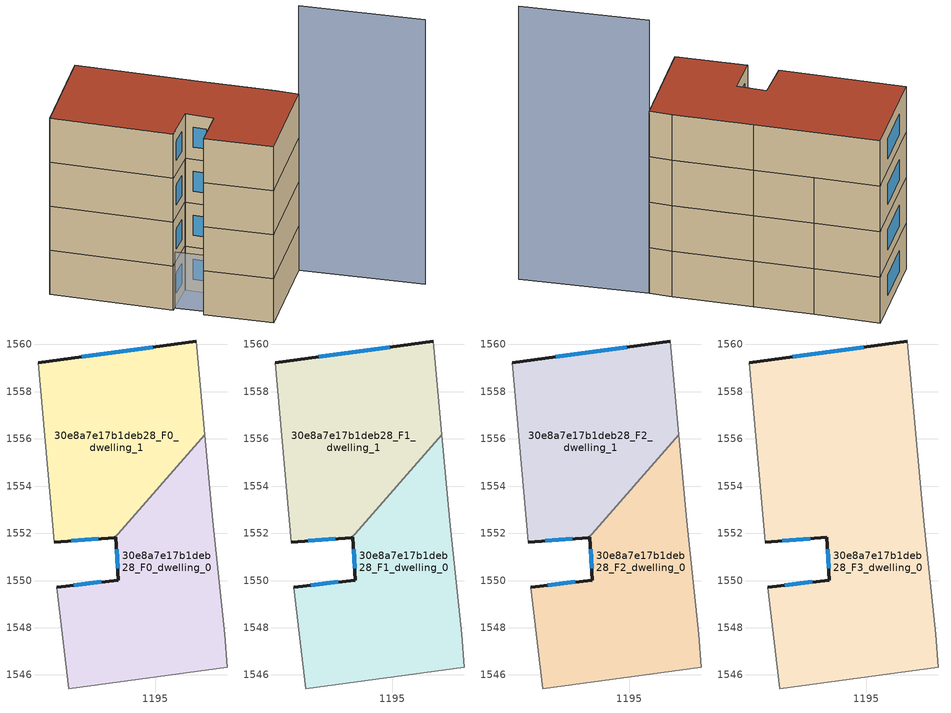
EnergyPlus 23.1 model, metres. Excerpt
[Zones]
30e8a7e17b1deb28_F0_dwelling_0
 floor ground (EU_floor_Construction): 1197.11,1556.17 1197.45,1552.52 1197.95,1547.72 1198.05,1546.32 1191.34,1545.42 1190.84,1549.72 1193.44,1550.02 1193.34,1551.82 1193.3,1551.82 z0
 wall outside (EU_wall_Construction): 1193.3,1551.82 1193.34,1551.82 1193.44,1550.02 1190.84,1549.72 z0:3
 wall adiabatic (EU_wall_Construction): 1190.84,1549.72 1191.34,1545.42 1198.05,1546.32 1197.95,1547.72 1197.45,1552.52 1197.11,1556.17 z0:3
 wall to 30e8a7e17b1deb28_F0_dwelling_1 (EU_wall_Construction): 1197.11,1556.17 1193.3,1551.82 z0:3
 window (EU_Window_Construction): 1192.73,1549.94 1191.56,1549.8 / 1193.37,1551.33 1193.42,1550.52 z0.83:2.17
30e8a7e17b1deb28_F0_dwelling_1
 floor ground (EU_floor_Construction): 1196.75,1560.13 1197.11,1556.17 1193.3,1551.82 1190.74,1551.62 1190.04,1559.23 z0
 wall outside (EU_wall_Construction): 1196.75,1560.13 1190.04,1559.23 / 1190.74,1551.62 1193.3,1551.82 z0:3
 wall adiabatic (EU_wall_Construction): 1190.04,1559.23 1190.74,1551.62 / 1197.11,1556.17 1196.75,1560.13 z0:3
 window (EU_Window_Construction): 1194.9,1559.88 1191.89,1559.48 / 1191.45,1551.68 1192.6,1551.77 z0.83:2.17
30e8a7e17b1deb28_F1_dwelling_0
 floor to 30e8a7e17b1deb28_F0_dwelling_0 (EU_floor_Construction): 1197.11,1556.17 1197.45,1552.52 1197.95,1547.72 1198.04,1546.32 1191.34,1545.42 1190.84,1549.72 1193.44,1550.02 1193.34,1551.82 1193.3,1551.82 z3
 wall outside (EU_wall_Construction): 1193.3,1551.82 1193.34,1551.82 1193.44,1550.02 1190.84,1549.72 z3:6
 wall adiabatic (EU_wall_Construction): 1190.84,1549.72 1191.34,1545.42 1198.05,1546.32 1197.95,1547.72 1197.45,1552.52 1197.11,1556.17 z3:6
 wall to 30e8a7e17b1deb28_F1_dwelling_1 (EU_wall_Construction): 1197.11,1556.17 1193.3,1551.82 z3:6
 window (EU_Window_Construction): 1192.73,1549.94 1191.56,1549.8 / 1193.37,1551.33 1193.42,1550.52 z3.83:5.17
30e8a7e17b1deb28_F1_dwelling_1
 floor to 30e8a7e17b1deb28_F0_dwelling_1 (EU_floor_Construction): 1196.75,1560.13 1197.11,1556.17 1193.3,1551.82 1190.74,1551.62 1190.04,1559.23 z3
 wall outside (EU_wall_Construction): 1196.75,1560.13 1190.04,1559.23 / 1190.74,1551.62 1193.3,1551.82 z3:6
 wall adiabatic (EU_wall_Construction): 1190.04,1559.23 1190.74,1551.62 / 1197.11,1556.17 1196.75,1560.13 z3:6
 window (EU_Window_Construction): 1194.9,1559.88 1191.89,1559.48 / 1191.45,1551.68 1192.6,1551.77 z3.83:5.17
30e8a7e17b1deb28_F2_dwelling_0
 floor to 30e8a7e17b1deb28_F1_dwelling_0 (EU_floor_Construction): 1197.11,1556.17 1197.45,1552.52 1197.95,1547.72 1198.04,1546.32 1191.34,1545.42 1190.84,1549.72 1193.44,1550.02 1193.34,1551.82 1193.3,1551.82 z6
 wall outside (EU_wall_Construction): 1193.3,1551.82 1193.34,1551.82 1193.44,1550.02 1190.84,1549.72 z6:9
 wall adiabatic (EU_wall_Construction): 1190.84,1549.72 1191.34,1545.42 1198.05,1546.32 1197.95,1547.72 1197.45,1552.52 1197.11,1556.17 z6:9
 wall to 30e8a7e17b1deb28_F2_dwelling_1 (EU_wall_Construction): 1197.11,1556.17 1193.3,1551.82 z6:9
 window (EU_Window_Construction): 1192.73,1549.94 1191.56,1549.8 / 1193.37,1551.33 1193.42,1550.52 z6.83:8.17
30e8a7e17b1deb28_F2_dwelling_1
 floor to 30e8a7e17b1deb28_F1_dwelling_1 (EU_floor_Construction): 1196.75,1560.13 1197.11,1556.17 1193.3,1551.82 1190.74,1551.62 1190.04,1559.23 z6
 wall outside (EU_wall_Construction): 1196.75,1560.13 1190.04,1559.23 / 1190.74,1551.62 1193.3,1551.82 z6:9
 wall adiabatic (EU_wall_Construction): 1190.04,1559.23 1190.74,1551.62 / 1197.11,1556.17 1196.75,1560.13 z6:9
 window (EU_Window_Construction): 1194.9,1559.88 1191.89,1559.48 / 1191.45,1551.68 1192.6,1551.77 z6.83:8.17
30e8a7e17b1deb28_F3_dwelling_0
 floor to 30e8a7e17b1deb28_F2_dwelling_0 (EU_floor_Construction): 1197.11,1556.17 1197.45,1552.52 1197.95,1547.72 1198.04,1546.32 1191.34,1545.42 1190.84,1549.72 1193.44,1550.02 1193.34,1551.82 1193.3,1551.82 z9
 floor to 30e8a7e17b1deb28_F2_dwelling_1 (EU_floor_Construction): 1196.75,1560.13 1197.11,1556.17 1193.3,1551.82 1190.74,1551.62 1190.04,1559.23 z9
 wall outside (EU_wall_Construction): 1190.74,1551.62 1193.34,1551.82 1193.44,1550.02 1190.84,1549.72 / 1196.75,1560.13 1190.04,1559.23 z9:12
 wall adiabatic (EU_wall_Construction): 1190.84,1549.72 1191.34,1545.42 1198.05,1546.32 1197.95,1547.72 1197.45,1552.52 1196.75,1560.13 / 1190.04,1559.23 1190.74,1551.62 z9:12
 window (EU_Window_Construction): 1192.73,1549.94 1191.56,1549.8 / 1193.37,1551.33 1193.42,1550.52 / 1191.46,1551.68 1192.63,1551.77 / 1194.9,1559.88 1191.89,1559.48 z9.83:11.17
 roof outside (EU_roof_Construction): 1198.05,1546.32 1197.95,1547.72 1197.45,1552.52 1196.75,1560.13 1190.04,1559.23 1190.74,1551.62 1193.34,1551.82 1193.44,1550.02 1190.84,1549.72 1191.34,1545.42 z12
shading: 1198.04,1546.32 1199.05,1538.63 z0:18; 1190.04,1559.23 1191.83,1545.48 z0:3.8
[Building]
EU S2 Campaign: North Axis=0; Terrain=City; Solar Distribution=FullExterior
[Site:Location]
Lyon-Bron: Latitude=45.75; Longitude=5; Time Zone=1; Elevation=198
[SizingPeriod:WeatherFileDays]
AnnualSizingPeriod: Begin Month=1; Begin Day of Month=1; End Month=12; End Day of Month=31; Day of Week for Start Day=Monday; Use Weather File Daylight Saving Period=No; Use Weather File Rain and Snow Indicators=No
[MATERIAL]
EU_InternalMass_Material: Roughness=MediumRough; Thickness=0.1; Conductivity=1; Density=1800; Specific Heat=900; Thermal Absorptance=0.9; Solar Absorptance=0.7; Visible Absorptance=0.7
[MATERIAL:NOMASS] Roughness=MediumRough; Thermal Absorptance=0.9; Solar Absorptance=0.7; Visible Absorptance=0.7
Name | Thermal Resistance
EU_wall_NoMass | 0.87146
EU_roof_NoMass | 0.842276
EU_floor_NoMass | 0.496999
[WINDOWMATERIAL:SIMPLEGLAZINGSYSTEM]
EU_Window_SimpleGlazing: UFactor=2.2525; Solar Heat Gain Coefficient=0.76; Visible Transmittance=0.76
[CONSTRUCTION]
EU_wall_Construction: EU_wall_NoMass
EU_roof_Construction: EU_roof_NoMass
EU_floor_Construction: EU_floor_NoMass
EU_Window_Construction: EU_Window_SimpleGlazing
EU_InternalMass_Construction: EU_InternalMass_Material
[ZONE] Type=1; Multiplier=1; Ceiling Height=autocalculate; Floor Area=autocalculate; Part of Total Floor Area=Yes
Name | Volume
30e8a7e17b1deb28_F0_dwelling_0 | 134.598
30e8a7e17b1deb28_F1_dwelling_0; 30e8a7e17b1deb28_F2_dwelling_0 | 134.597
30e8a7e17b1deb28_F3_dwelling_0 | 267.869
30e8a7e17b1deb28_F0_dwelling_1 | 133.275
30e8a7e17b1deb28_F1_dwelling_1; 30e8a7e17b1deb28_F2_dwelling_1 | 133.274
[INTERNALMASS] Construction=EU_InternalMass_Construction
Name | Zone or ZoneList | Surface Area
30e8a7e17b1deb28_F0_dwelling_0_EU_InternalMass | 30e8a7e17b1deb28_F0_dwelling_0 | 44.8658
30e8a7e17b1deb28_F0_dwelling_1_EU_InternalMass | 30e8a7e17b1deb28_F0_dwelling_1 | 44.4249
30e8a7e17b1deb28_F1_dwelling_0_EU_InternalMass | 30e8a7e17b1deb28_F1_dwelling_0 | 44.8658
30e8a7e17b1deb28_F1_dwelling_1_EU_InternalMass | 30e8a7e17b1deb28_F1_dwelling_1 | 44.4249
30e8a7e17b1deb28_F2_dwelling_0_EU_InternalMass | 30e8a7e17b1deb28_F2_dwelling_0 | 44.8658
30e8a7e17b1deb28_F2_dwelling_1_EU_InternalMass | 30e8a7e17b1deb28_F2_dwelling_1 | 44.4249
30e8a7e17b1deb28_F3_dwelling_0_EU_InternalMass | 30e8a7e17b1deb28_F3_dwelling_0 | 89.2904
[OTHEREQUIPMENT] Fuel Type=Electricity; Design Level Calculation Method=Watts/Area; Power per Zone Floor Area=1; Fraction Latent=0; Fraction Radiant=0; Fraction Lost=0; Carbon Dioxide Generation Rate=0; EndUse Subcategory=EU_Step8_InternalGains
Name | Zone or ZoneList or Space or SpaceList | Schedule
EU_Step8_InternalGain_30e8a7e17b1deb28_F0_dwelling_0_f000 | 30e8a7e17b1deb28_F0_dwelling_0 | EU_Step8_GainSchedule_30e8a7e17b1deb28_F0_dwelling_0_f000
EU_Step8_InternalGain_30e8a7e17b1deb28_F0_dwelling_1_f000 | 30e8a7e17b1deb28_F0_dwelling_1 | EU_Step8_GainSchedule_30e8a7e17b1deb28_F0_dwelling_1_f000
EU_Step8_InternalGain_30e8a7e17b1deb28_F1_dwelling_0_f000 | 30e8a7e17b1deb28_F1_dwelling_0 | EU_Step8_GainSchedule_30e8a7e17b1deb28_F1_dwelling_0_f000
EU_Step8_InternalGain_30e8a7e17b1deb28_F1_dwelling_1_f000 | 30e8a7e17b1deb28_F1_dwelling_1 | EU_Step8_GainSchedule_30e8a7e17b1deb28_F1_dwelling_1_f000
EU_Step8_InternalGain_30e8a7e17b1deb28_F2_dwelling_0_f000 | 30e8a7e17b1deb28_F2_dwelling_0 | EU_Step8_GainSchedule_30e8a7e17b1deb28_F2_dwelling_0_f000
EU_Step8_InternalGain_30e8a7e17b1deb28_F2_dwelling_1_f000 | 30e8a7e17b1deb28_F2_dwelling_1 | EU_Step8_GainSchedule_30e8a7e17b1deb28_F2_dwelling_1_f000
EU_Step8_InternalGain_30e8a7e17b1deb28_F3_dwelling_0_f000 | 30e8a7e17b1deb28_F3_dwelling_0 | EU_Step8_GainSchedule_30e8a7e17b1deb28_F3_dwelling_0_f000
[ZONEVENTILATION:DESIGNFLOWRATE] Schedule=EU_AlwaysOn; Design Flow Rate Calculation Method=AirChanges/Hour; Air Changes per Hour=0.425; Ventilation Type=Natural; Fan Pressure Rise=0; Fan Total Efficiency=1; Constant Term Coefficient=1; Temperature Term Coefficient=0; Velocity Term Coefficient=0; Velocity Squared Term Coefficient=0; Minimum Indoor Temperature=-100; Maximum Indoor Temperature=100; Delta Temperature=-100; Minimum Outdoor Temperature=-100; Maximum Outdoor Temperature=100; Maximum Wind Speed=40
Name | Zone or ZoneList or Space or SpaceList
EU_ConstantAir_30e8a7e17b1deb28_F0_dwelling_0 | 30e8a7e17b1deb28_F0_dwelling_0
EU_ConstantAir_30e8a7e17b1deb28_F0_dwelling_1 | 30e8a7e17b1deb28_F0_dwelling_1
EU_ConstantAir_30e8a7e17b1deb28_F1_dwelling_0 | 30e8a7e17b1deb28_F1_dwelling_0
EU_ConstantAir_30e8a7e17b1deb28_F1_dwelling_1 | 30e8a7e17b1deb28_F1_dwelling_1
EU_ConstantAir_30e8a7e17b1deb28_F2_dwelling_0 | 30e8a7e17b1deb28_F2_dwelling_0
EU_ConstantAir_30e8a7e17b1deb28_F2_dwelling_1 | 30e8a7e17b1deb28_F2_dwelling_1
EU_ConstantAir_30e8a7e17b1deb28_F3_dwelling_0 | 30e8a7e17b1deb28_F3_dwelling_0
[HVACTEMPLATE:THERMOSTAT] Constant Heating Setpoint=20; Constant Cooling Setpoint=50
EU_HeatOnly_30e8a7e17b1deb28_F0_dwelling_0; EU_HeatOnly_30e8a7e17b1deb28_F0_dwelling_1; EU_HeatOnly_30e8a7e17b1deb28_F1_dwelling_0; EU_HeatOnly_30e8a7e17b1deb28_F1_dwelling_1; EU_HeatOnly_30e8a7e17b1deb28_F2_dwelling_0; EU_HeatOnly_30e8a7e17b1deb28_F2_dwelling_1; EU_HeatOnly_30e8a7e17b1deb28_F3_dwelling_0
[HVACTEMPLATE:ZONE:IDEALLOADSAIRSYSTEM] System Availability Schedule=EU_AlwaysOn; Maximum Heating Supply Air Temperature=50; Minimum Cooling Supply Air Temperature=13; Maximum Heating Supply Air Humidity Ratio=0.0156; Minimum Cooling Supply Air Humidity Ratio=0.0077; Heating Limit=NoLimit; Cooling Limit=NoLimit; Heating Availability Schedule=EU_AlwaysOn; Cooling Availability Schedule=EU_CoolingOff; Dehumidification Control Type=ConstantSensibleHeatRatio; Cooling Sensible Heat Ratio=0.7; Dehumidification Setpoint=60; Humidification Control Type=None; Humidification Setpoint=30; Outdoor Air Method=None; Outdoor Air Flow Rate per Person=0.00944; Outdoor Air Flow Rate per Zone Floor Area=0; Outdoor Air Flow Rate per Zone=0; Demand Controlled Ventilation Type=None; Outdoor Air Economizer Type=NoEconomizer; Heat Recovery Type=None; Sensible Heat Recovery Effectiveness=0.7; Latent Heat Recovery Effectiveness=0.65
Name | Template Thermostat
30e8a7e17b1deb28_F0_dwelling_0 | EU_HeatOnly_30e8a7e17b1deb28_F0_dwelling_0
30e8a7e17b1deb28_F0_dwelling_1 | EU_HeatOnly_30e8a7e17b1deb28_F0_dwelling_1
30e8a7e17b1deb28_F1_dwelling_0 | EU_HeatOnly_30e8a7e17b1deb28_F1_dwelling_0
30e8a7e17b1deb28_F1_dwelling_1 | EU_HeatOnly_30e8a7e17b1deb28_F1_dwelling_1
30e8a7e17b1deb28_F2_dwelling_0 | EU_HeatOnly_30e8a7e17b1deb28_F2_dwelling_0
30e8a7e17b1deb28_F2_dwelling_1 | EU_HeatOnly_30e8a7e17b1deb28_F2_dwelling_1
30e8a7e17b1deb28_F3_dwelling_0 | EU_HeatOnly_30e8a7e17b1deb28_F3_dwelling_0
[SIZING:ZONE] Zone Cooling Design Supply Air Temperature Input Method=SupplyAirTemperature; Zone Cooling Design Supply Air Temperature=13; Zone Heating Design Supply Air Temperature Input Method=SupplyAirTemperature; Zone Heating Design Supply Air Temperature=50; Zone Cooling Design Supply Air Humidity Ratio=0.008; Zone Heating Design Supply Air Humidity Ratio=0.008; Cooling Design Air Flow Method=DesignDay; Cooling Design Air Flow Rate=0; Cooling Minimum Air Flow per Zone Floor Area=0.000762; Cooling Minimum Air Flow=0; Cooling Minimum Air Flow Fraction=0.2; Heating Design Air Flow Method=DesignDay; Heating Design Air Flow Rate=0; Heating Maximum Air Flow per Zone Floor Area=0.002032; Heating Maximum Air Flow=0.141576; Heating Maximum Air Flow Fraction=0.3; Account for Dedicated Outdoor Air System=No; Dedicated Outdoor Air System Control Strategy=NeutralSupplyAir; Dedicated Outdoor Air Low Setpoint Temperature for Design=autosize; Dedicated Outdoor Air High Setpoint Temperature for Design=autosize; Zone Load Sizing Method=Sensible Load Only No Latent Load; Zone Latent Cooling Design Supply Air Humidity Ratio Input Method=HumidityRatioDifference; Zone Cooling Design Supply Air Humidity Ratio Difference=0.005; Zone Latent Heating Design Supply Air Humidity Ratio Input Method=HumidityRatioDifference; Zone Humidification Design Supply Air Humidity Ratio Difference=0.005
30e8a7e17b1deb28_F0_dwelling_0; 30e8a7e17b1deb28_F0_dwelling_1; 30e8a7e17b1deb28_F1_dwelling_0; 30e8a7e17b1deb28_F1_dwelling_1; 30e8a7e17b1deb28_F2_dwelling_0; 30e8a7e17b1deb28_F2_dwelling_1; 30e8a7e17b1deb28_F3_dwelling_0
[SCHEDULE:CONSTANT]
Name | Hourly Value
EU_AlwaysOn | 1
EU_CoolingOff | 0
[SCHEDULE:FILE] Column Number=1; Rows to Skip at Top=0; Number of Hours of Data=8760; Column Separator=Comma; Interpolate to Timestep=No; Minutes per Item=60; Adjust Schedule for Daylight Savings=Yes
Name | File
EU_Step8_GainSchedule_30e8a7e17b1deb28_F0_dwelling_0_f000 | ../../schedules/30e8a7e17b1deb28/30e8a7e17b1deb28_F0_dwelling_0_f000_gain.csv
EU_Step8_GainSchedule_30e8a7e17b1deb28_F0_dwelling_1_f000 | ../../schedules/30e8a7e17b1deb28/30e8a7e17b1deb28_F0_dwelling_1_f000_gain.csv
EU_Step8_GainSchedule_30e8a7e17b1deb28_F1_dwelling_0_f000 | ../../schedules/30e8a7e17b1deb28/30e8a7e17b1deb28_F1_dwelling_0_f000_gain.csv
EU_Step8_GainSchedule_30e8a7e17b1deb28_F1_dwelling_1_f000 | ../../schedules/30e8a7e17b1deb28/30e8a7e17b1deb28_F1_dwelling_1_f000_gain.csv
EU_Step8_GainSchedule_30e8a7e17b1deb28_F2_dwelling_0_f000 | ../../schedules/30e8a7e17b1deb28/30e8a7e17b1deb28_F2_dwelling_0_f000_gain.csv
EU_Step8_GainSchedule_30e8a7e17b1deb28_F2_dwelling_1_f000 | ../../schedules/30e8a7e17b1deb28/30e8a7e17b1deb28_F2_dwelling_1_f000_gain.csv
EU_Step8_GainSchedule_30e8a7e17b1deb28_F3_dwelling_0_f000 | ../../schedules/30e8a7e17b1deb28/30e8a7e17b1deb28_F3_dwelling_0_f000_gain.csv
